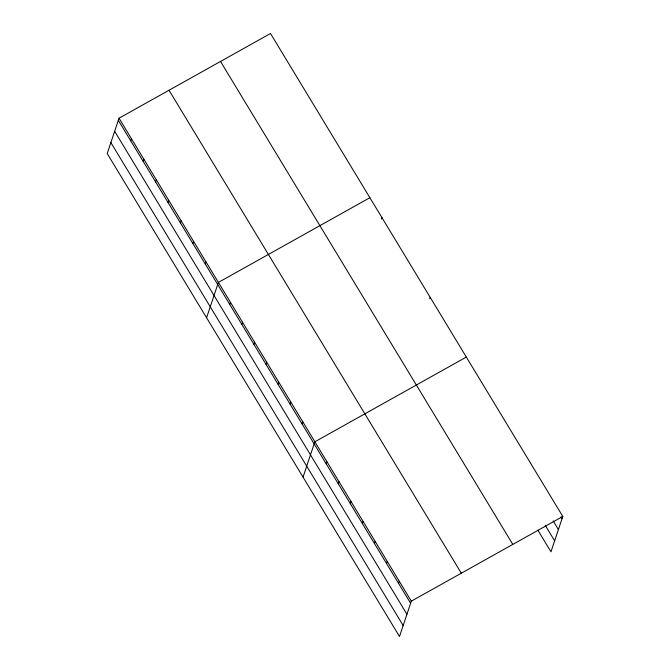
<?xml version="1.0" encoding="UTF-8"?>
<svg xmlns="http://www.w3.org/2000/svg" width="670" height="670" viewBox="0 0 670 670"><rect width="100%" height="100%" fill="white"/><g stroke="black" fill="none" stroke-linecap="round" stroke-linejoin="round"><path stroke-width="1" d="M119.034 118.205L107.208 153.547L399.496 636.5L411.321 601.158L562.792 516.453L270.504 33.5L119.034 118.205L411.321 601.158M130.742 140.859L131.454 138.724M143.162 161.386L143.883 159.251M155.591 181.905L156.303 179.778M168.011 202.432L168.723 200.305M180.431 222.959L181.143 220.832M192.851 243.486L193.563 241.351M205.28 264.014L205.992 261.878M206.586 317.748L218.412 282.405L369.882 197.7M229.751 304.456L230.472 302.329M241.811 324.38L242.523 322.245M253.871 344.305L254.583 342.169M265.923 364.22L266.635 362.093M277.983 384.144L278.695 382.017M290.043 404.069L290.755 401.933M302.095 423.984L302.807 421.857M381.465 219.048L381.942 217.624M303.041 477.124L314.866 441.781L466.337 357.077M326.206 463.833L326.918 461.697M338.266 483.757L338.978 481.621M350.326 503.673L351.038 501.545M429.696 298.736L430.165 297.312M362.378 523.597L363.09 521.469M374.438 543.521L375.15 541.385M386.49 563.437L387.21 561.309M398.55 583.361L399.261 581.233M562.792 516.453L550.966 551.795L537.859 530.146M561.033 516.855L562.08 518.58M553.169 520.883L558.412 529.543M545.196 525.246L554.634 540.841M220.522 61.447L512.81 544.4M169.024 90.249L461.303 573.202M118.322 120.332L410.609 603.285M114.654 131.295L406.941 614.248M110.877 142.584L403.164 625.537"/></g></svg>
